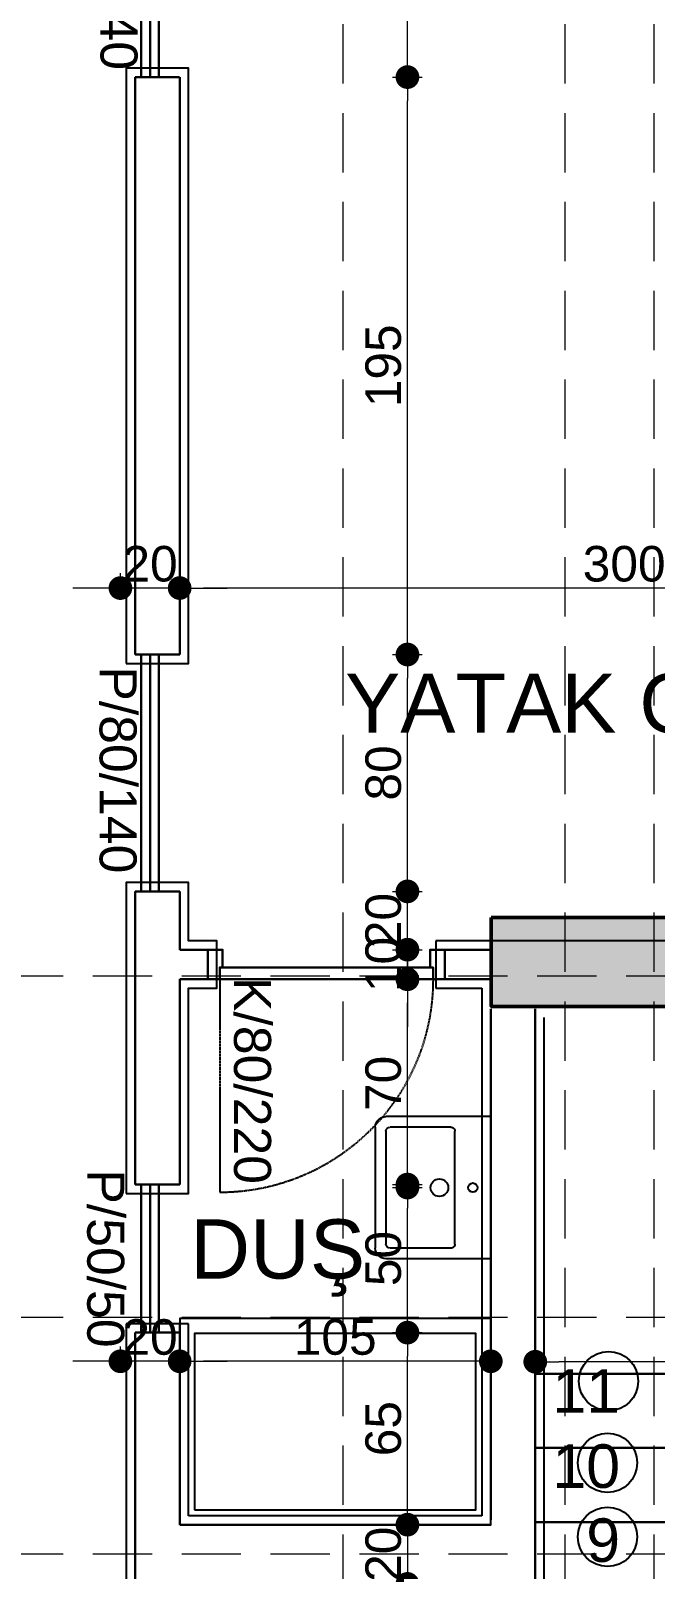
# Model space of a CAD drawing. Header units: millimetres. Extents: x 38129 to 72024, y -56282 to 16512.
# Drawn here: x 48259 to 48469, y -44145 to -43626 of the extents above; entities that cross this region are included whole.
import ezdxf

# ---------------------------------------------------------------- set-up
doc = ezdxf.new("R2010")
doc.units = ezdxf.units.MM
doc.linetypes.add('HIDDEN', pattern=[0.375, 0.25, -0.125])
for name, color, linetype, lineweight in [('AKS', 55, 'HIDDEN', 0), ('COLUMN4', 3, 'Continuous', 50), ('DIŞÖLÇÜ', 37, 'Continuous', 0), ('DUVAR', 255, 'Continuous', 30), ('KAPI', 4, 'Continuous', 30), ('M', 210, 'Continuous', 30), ('mahal', 7, 'Continuous', 5), ('pencere', 195, 'Continuous', 30), ('pencere+KAPI', 1, 'Continuous', 0), ('TARAMA', 252, 'Continuous', 0), ('ölçü İÇ', 31, 'Continuous', 0)]:
    doc.layers.add(name, color=color, linetype=linetype, lineweight=lineweight)
for name, color, linetype in [('HIDDEN', 1, 'HIDDEN'), ('sıva', 41, 'Continuous'), ('tefriş', 42, 'Continuous')]:
    doc.layers.add(name, color=color, linetype=linetype)
doc.styles.add('icdisolcu_yazi', font='arial.ttf')
doc.styles.get("Standard").update_dxf_attribs({"font": 'arial.ttf'})
doc.styles.add('style1', font='arial.ttf')
doc.dimstyles.new('İç Ölçü', dxfattribs={"dimtxt": 12, "dimasz": 8, "dimexe": 5, "dimexo": 0, "dimgap": 2, "dimtad": 1, "dimdec": 0, "dimzin": 12, "dimdsep": 46, "dimtxsty": 'icdisolcu_yazi', "dimblk": 'DOT', "dimcen": 8, "dimdle": 5, "dimclrd": 256, "dimclre": 256, "dimclrt": 7, "dimadec": 0, "dimazin": 3, "dimtfac": 1, "dimtdec": 0, "dimtix": 1, "dimtmove": 2, "dimatfit": 3, "dimldrblk": 'DOT', "dimfxl": 0, "dimtolj": 1, "dimtzin": 0, "dimlwd": -1, "dimlwe": -1, "dimarcsym": 0})

# ---------------------------------------------------------------- blocks, each defined once
blk = doc.blocks.new('*U11')
for p, q in [((4, 0), (0, 0)), ((76, 0), (80, 0))]:
    blk.add_line(p, q)
blk.add_lwpolyline([(4, 0), (76, 0), (76, -4), (4, -4)], close=True)
for points in [[(0, -10), (5, -10), (5, -4)], [(80, -10), (75, -10), (75, -4)]]:
    blk.add_lwpolyline(points)
at = {"layer": 'DUVAR'}
for p, q in [((0, 0), (0, -10)), ((80, 0), (80, -10))]:
    blk.add_line(p, q, dxfattribs=at)
at = {"layer": 'HIDDEN'}
blk.add_line((4, 0), (4, 72), dxfattribs=at)
blk.add_arc((4, 0), 72, 0, 90, dxfattribs=at)
blk = doc.blocks.new('A$C5F901649')
at = {"layer": 'tefriş'}
for p, q in [((3, 32.48), (37, 32.48)), ((0, 0), (0, 29.48)), ((2.97, 11.25), (3, 28.35)), ((4.12, 29.48), (35.88, 29.48)), ((37.03, 11.25), (37, 28.35)), ((40, 0), (40, 29.48)), ((35.91, 10.13), (4.09, 10.13)), ((0, 0), (20, 0)), ((40, 0), (20, 0))]:
    blk.add_line(p, q, dxfattribs=at)
for centre, radius, start, end in [((3, 29.48), 3, 90, 180), ((37, 29.48), 3, 0, 90), ((4.12, 28.35), 1.13, 90, 179.9238), ((35.88, 28.35), 1.13, 0.0762, 90), ((20, 14.45), 2.48, 90, 270), ((20, 14.45), 2.48, 270, 90), ((4.09, 11.25), 1.13, 179.9238, 270), ((35.91, 11.25), 1.13, 270, 0.0762), ((20, 5.05), 1.31, 90, 270), ((20, 5.05), 1.31, 270, 90)]:
    blk.add_arc(centre, radius, start, end, dxfattribs=at)
blk = doc.blocks.new('_Dot')
at = {"color": 0, "lineweight": -2}
blk.add_line((-0.5, 0), (-1, 0), dxfattribs=at)
at = {"color": 0, "lineweight": 30, "const_width": 0.5}
blk.add_lwpolyline([(-0.25, 0, 1), (0.25, 0, 1)], format="xyb", close=True, dxfattribs=at)
blk = doc.blocks.new('*D1092')
at = {"layer": 'Defpoints', "color": 0, "lineweight": 120, "transparency": 16777216}
for p in [(48308.99, -44065.57), (48385.86, -44065.57), (48385.86, -44130.43)]:
    blk.add_point(p, dxfattribs=at)
at = {"layer": 'ölçü İÇ', "transparency": 16777216}
for p, q in [((48380.86, -44065.57), (48390.86, -44065.57)), ((48385.86, -44130.43), (48390.86, -44130.43))]:
    blk.add_line(p, q, dxfattribs=at)
at = {"layer": 'ölçü İÇ', "linetype": 'Continuous', "transparency": 16777216}
blk.add_line((48385.86, -44122.43), (48385.86, -44073.57), dxfattribs=at)
at = {"layer": 'ölçü İÇ', "transparency": 16777216, "xscale": 8, "yscale": 8, "zscale": 8}
for p, rotation in [((48385.86, -44065.57), 90), ((48385.86, -44130.43), 270)]:
    blk.add_blockref('_Dot', p, dxfattribs=dict(at, rotation=rotation))
at = {"layer": 'ölçü İÇ', "color": 7, "transparency": 16777216, "insert": (48377.74, -44098), "char_height": 12, "attachment_point": 5, "rotation": 90, "style": 'icdisolcu_yazi'}
blk.add_mtext('\\A1;65', dxfattribs=at)
blk = doc.blocks.new('*D1093')
at = {"layer": 'Defpoints', "color": 0, "lineweight": 120, "transparency": 16777216}
for p in [(48308.99, -44015.57), (48385.86, -44015.57), (48308.99, -44065.57)]:
    blk.add_point(p, dxfattribs=at)
at = {"layer": 'ölçü İÇ', "transparency": 16777216}
for p, q in [((48380.86, -44015.57), (48390.86, -44015.57)), ((48380.86, -44065.57), (48390.86, -44065.57))]:
    blk.add_line(p, q, dxfattribs=at)
at = {"layer": 'ölçü İÇ', "linetype": 'Continuous', "transparency": 16777216}
blk.add_line((48385.86, -44057.57), (48385.86, -44023.57), dxfattribs=at)
at = {"layer": 'ölçü İÇ', "transparency": 16777216, "xscale": 8, "yscale": 8, "zscale": 8}
for p, rotation in [((48385.86, -44015.57), 90), ((48385.86, -44065.57), 270)]:
    blk.add_blockref('_Dot', p, dxfattribs=dict(at, rotation=rotation))
at = {"layer": 'ölçü İÇ', "color": 7, "transparency": 16777216, "insert": (48377.74, -44040.57), "char_height": 12, "attachment_point": 5, "rotation": 90, "style": 'icdisolcu_yazi'}
blk.add_mtext('\\A1;50', dxfattribs=at)
blk = doc.blocks.new('*D1094')
at = {"layer": 'Defpoints', "color": 0, "lineweight": 120, "transparency": 16777216}
for p in [(48318.49, -43946.25), (48385.86, -43946.25), (48308.99, -44016.57)]:
    blk.add_point(p, dxfattribs=at)
at = {"layer": 'ölçü İÇ', "transparency": 16777216}
for p, q in [((48380.86, -43946.25), (48390.86, -43946.25)), ((48380.86, -44016.57), (48390.86, -44016.57))]:
    blk.add_line(p, q, dxfattribs=at)
at = {"layer": 'ölçü İÇ', "linetype": 'Continuous', "transparency": 16777216}
blk.add_line((48385.86, -44008.57), (48385.86, -43954.25), dxfattribs=at)
at = {"layer": 'ölçü İÇ', "transparency": 16777216, "xscale": 8, "yscale": 8, "zscale": 8}
for p, rotation in [((48385.86, -43946.25), 90), ((48385.86, -44016.57), 270)]:
    blk.add_blockref('_Dot', p, dxfattribs=dict(at, rotation=rotation))
at = {"layer": 'ölçü İÇ', "color": 7, "transparency": 16777216, "insert": (48377.74, -43981.41), "char_height": 12, "attachment_point": 5, "rotation": 90, "style": 'icdisolcu_yazi'}
blk.add_mtext('\\A1;70', dxfattribs=at)
blk = doc.blocks.new('*D1095')
at = {"layer": 'Defpoints', "color": 0, "lineweight": 120, "transparency": 16777216}
for p in [(48318.49, -43936.25), (48385.86, -43936.25), (48318.49, -43946.25)]:
    blk.add_point(p, dxfattribs=at)
at = {"layer": 'ölçü İÇ', "linetype": 'Continuous', "transparency": 16777216}
for p, q in [((48385.86, -43928.25), (48385.86, -43920.25)), ((48385.86, -43946.25), (48385.86, -43936.25)), ((48385.86, -43954.25), (48385.86, -43962.25))]:
    blk.add_line(p, q, dxfattribs=at)
at = {"layer": 'ölçü İÇ', "transparency": 16777216}
for p, q in [((48380.86, -43936.25), (48390.86, -43936.25)), ((48380.86, -43946.25), (48390.86, -43946.25))]:
    blk.add_line(p, q, dxfattribs=at)
at = {"layer": 'ölçü İÇ', "transparency": 16777216, "xscale": 8, "yscale": 8, "zscale": 8}
for p, rotation in [((48385.86, -43936.25), 270), ((48385.86, -43946.25), 90)]:
    blk.add_blockref('_Dot', p, dxfattribs=dict(at, rotation=rotation))
at = {"layer": 'ölçü İÇ', "color": 7, "transparency": 16777216, "insert": (48377.74, -43941.25), "char_height": 12, "attachment_point": 5, "rotation": 90, "style": 'icdisolcu_yazi'}
blk.add_mtext('\\A1;10', dxfattribs=at)
blk = doc.blocks.new('*D1096')
at = {"layer": 'Defpoints', "color": 0, "lineweight": 120, "transparency": 16777216}
for p in [(48308.99, -43916.57), (48385.86, -43916.57), (48318.49, -43936.25)]:
    blk.add_point(p, dxfattribs=at)
at = {"layer": 'ölçü İÇ', "linetype": 'Continuous', "transparency": 16777216}
for p, q in [((48385.86, -43908.57), (48385.86, -43900.57)), ((48385.86, -43936.25), (48385.86, -43916.57)), ((48385.86, -43944.25), (48385.86, -43952.25))]:
    blk.add_line(p, q, dxfattribs=at)
at = {"layer": 'ölçü İÇ', "transparency": 16777216}
for p, q in [((48380.86, -43916.57), (48390.86, -43916.57)), ((48380.86, -43936.25), (48390.86, -43936.25))]:
    blk.add_line(p, q, dxfattribs=at)
at = {"layer": 'ölçü İÇ', "transparency": 16777216, "xscale": 8, "yscale": 8, "zscale": 8}
for p, rotation in [((48385.86, -43916.57), 270), ((48385.86, -43936.25), 90)]:
    blk.add_blockref('_Dot', p, dxfattribs=dict(at, rotation=rotation))
at = {"layer": 'ölçü İÇ', "color": 7, "transparency": 16777216, "insert": (48377.74, -43926.41), "char_height": 12, "attachment_point": 5, "rotation": 90, "style": 'icdisolcu_yazi'}
blk.add_mtext('\\A1;20', dxfattribs=at)
blk = doc.blocks.new('*D1097')
at = {"layer": 'Defpoints', "color": 0, "lineweight": 120, "transparency": 16777216}
for p in [(48308.99, -43836.57), (48385.86, -43836.57), (48308.99, -43916.57)]:
    blk.add_point(p, dxfattribs=at)
at = {"layer": 'ölçü İÇ', "transparency": 16777216}
for p, q in [((48380.86, -43836.57), (48390.86, -43836.57)), ((48380.86, -43916.57), (48390.86, -43916.57))]:
    blk.add_line(p, q, dxfattribs=at)
at = {"layer": 'ölçü İÇ', "linetype": 'Continuous', "transparency": 16777216}
blk.add_line((48385.86, -43908.57), (48385.86, -43844.57), dxfattribs=at)
at = {"layer": 'ölçü İÇ', "transparency": 16777216, "xscale": 8, "yscale": 8, "zscale": 8}
for p, rotation in [((48385.86, -43836.57), 90), ((48385.86, -43916.57), 270)]:
    blk.add_blockref('_Dot', p, dxfattribs=dict(at, rotation=rotation))
at = {"layer": 'ölçü İÇ', "color": 7, "transparency": 16777216, "insert": (48377.74, -43876.57), "char_height": 12, "attachment_point": 5, "rotation": 90, "style": 'icdisolcu_yazi'}
blk.add_mtext('\\A1;80', dxfattribs=at)
blk = doc.blocks.new('*D1098')
at = {"layer": 'Defpoints', "color": 0, "lineweight": 120, "transparency": 16777216}
for p in [(48308.98, -43641.57), (48385.86, -43641.57), (48308.99, -43836.57)]:
    blk.add_point(p, dxfattribs=at)
at = {"layer": 'ölçü İÇ', "transparency": 16777216}
for p, q in [((48380.86, -43641.57), (48390.86, -43641.57)), ((48380.86, -43836.57), (48390.86, -43836.57))]:
    blk.add_line(p, q, dxfattribs=at)
at = {"layer": 'ölçü İÇ', "linetype": 'Continuous', "transparency": 16777216}
blk.add_line((48385.86, -43828.57), (48385.86, -43649.57), dxfattribs=at)
at = {"layer": 'ölçü İÇ', "transparency": 16777216, "xscale": 8, "yscale": 8, "zscale": 8}
for p, rotation in [((48385.86, -43641.57), 90), ((48385.86, -43836.57), 270)]:
    blk.add_blockref('_Dot', p, dxfattribs=dict(at, rotation=rotation))
at = {"layer": 'ölçü İÇ', "color": 7, "transparency": 16777216, "insert": (48377.74, -43739.07), "char_height": 12, "attachment_point": 5, "rotation": 90, "style": 'icdisolcu_yazi'}
blk.add_mtext('\\A1;195', dxfattribs=at)
blk = doc.blocks.new('*D1099')
at = {"layer": 'Defpoints', "color": 0, "lineweight": 120, "transparency": 16777216}
for p in [(48308.98, -43561.57), (48385.86, -43561.57), (48308.98, -43641.57)]:
    blk.add_point(p, dxfattribs=at)
at = {"layer": 'ölçü İÇ', "transparency": 16777216}
for p, q in [((48380.86, -43561.57), (48390.86, -43561.57)), ((48380.86, -43641.57), (48390.86, -43641.57))]:
    blk.add_line(p, q, dxfattribs=at)
at = {"layer": 'ölçü İÇ', "linetype": 'Continuous', "transparency": 16777216}
blk.add_line((48385.86, -43633.57), (48385.86, -43569.57), dxfattribs=at)
at = {"layer": 'ölçü İÇ', "transparency": 16777216, "xscale": 8, "yscale": 8, "zscale": 8}
for p, rotation in [((48385.86, -43561.57), 90), ((48385.86, -43641.57), 270)]:
    blk.add_blockref('_Dot', p, dxfattribs=dict(at, rotation=rotation))
at = {"layer": 'ölçü İÇ', "color": 7, "transparency": 16777216, "insert": (48377.74, -43601.57), "char_height": 12, "attachment_point": 5, "rotation": 90, "style": 'icdisolcu_yazi'}
blk.add_mtext('\\A1;80', dxfattribs=at)
blk = doc.blocks.new('*D1151')
at = {"layer": 'Defpoints', "color": 0, "lineweight": 120, "transparency": 16777216}
for p in [(48308.99, -43814.13), (48308.99, -43814.13), (48608.99, -43814.13)]:
    blk.add_point(p, dxfattribs=at)
at = {"layer": 'ölçü İÇ', "transparency": 16777216}
for p, q in [((48308.99, -43814.13), (48308.99, -43809.13)), ((48608.99, -43814.13), (48608.99, -43809.13))]:
    blk.add_line(p, q, dxfattribs=at)
at = {"layer": 'ölçü İÇ', "linetype": 'Continuous', "transparency": 16777216}
blk.add_line((48600.99, -43814.13), (48316.99, -43814.13), dxfattribs=at)
at = {"layer": 'ölçü İÇ', "transparency": 16777216, "xscale": 8, "yscale": 8, "zscale": 8, "rotation": 180}
blk.add_blockref('_Dot', (48308.99, -43814.13), dxfattribs=at)
at = {"layer": 'ölçü İÇ', "transparency": 16777216, "xscale": 8, "yscale": 8, "zscale": 8}
blk.add_blockref('_Dot', (48608.99, -43814.13), dxfattribs=at)
at = {"layer": 'ölçü İÇ', "color": 7, "transparency": 16777216, "insert": (48458.99, -43806), "char_height": 12, "attachment_point": 5, "style": 'icdisolcu_yazi'}
blk.add_mtext('\\A1;300', dxfattribs=at)
blk = doc.blocks.new('*D1152')
at = {"layer": 'Defpoints', "color": 0, "lineweight": 120, "transparency": 16777216}
for p in [(48288.99, -43814.13), (48288.99, -43814.13), (48308.99, -43814.13)]:
    blk.add_point(p, dxfattribs=at)
at = {"layer": 'ölçü İÇ', "transparency": 16777216}
for p, q in [((48288.99, -43814.13), (48288.99, -43809.13)), ((48308.99, -43814.13), (48308.99, -43809.13))]:
    blk.add_line(p, q, dxfattribs=at)
at = {"layer": 'ölçü İÇ', "linetype": 'Continuous', "transparency": 16777216}
for p, q in [((48280.99, -43814.13), (48272.99, -43814.13)), ((48308.99, -43814.13), (48288.99, -43814.13)), ((48316.99, -43814.13), (48324.99, -43814.13))]:
    blk.add_line(p, q, dxfattribs=at)
at = {"layer": 'ölçü İÇ', "transparency": 16777216, "xscale": 8, "yscale": 8, "zscale": 8}
blk.add_blockref('_Dot', (48288.99, -43814.13), dxfattribs=at)
at = {"layer": 'ölçü İÇ', "transparency": 16777216, "xscale": 8, "yscale": 8, "zscale": 8, "rotation": 180}
blk.add_blockref('_Dot', (48308.99, -43814.13), dxfattribs=at)
at = {"layer": 'ölçü İÇ', "color": 7, "transparency": 16777216, "insert": (48298.99, -43806), "char_height": 12, "attachment_point": 5, "style": 'icdisolcu_yazi'}
blk.add_mtext('\\A1;20', dxfattribs=at)
blk = doc.blocks.new('*D1155')
at = {"layer": 'Defpoints', "color": 0, "lineweight": 120, "transparency": 16777216}
for p in [(48308.99, -44075.25), (48308.99, -44075.25), (48413.99, -44076.25)]:
    blk.add_point(p, dxfattribs=at)
at = {"layer": 'ölçü İÇ', "transparency": 16777216}
for p, q in [((48308.99, -44075.25), (48308.99, -44070.25)), ((48413.99, -44076.25), (48413.99, -44070.25))]:
    blk.add_line(p, q, dxfattribs=at)
at = {"layer": 'ölçü İÇ', "linetype": 'Continuous', "transparency": 16777216}
blk.add_line((48405.99, -44075.25), (48316.99, -44075.25), dxfattribs=at)
at = {"layer": 'ölçü İÇ', "transparency": 16777216, "xscale": 8, "yscale": 8, "zscale": 8, "rotation": 180}
blk.add_blockref('_Dot', (48308.99, -44075.25), dxfattribs=at)
at = {"layer": 'ölçü İÇ', "transparency": 16777216, "xscale": 8, "yscale": 8, "zscale": 8}
blk.add_blockref('_Dot', (48413.99, -44075.25), dxfattribs=at)
at = {"layer": 'ölçü İÇ', "color": 7, "transparency": 16777216, "insert": (48361.49, -44067.13), "char_height": 12, "attachment_point": 5, "style": 'icdisolcu_yazi'}
blk.add_mtext('\\A1;105', dxfattribs=at)
blk = doc.blocks.new('*D1156')
at = {"layer": 'Defpoints', "color": 0, "lineweight": 120, "transparency": 16777216}
for p in [(48288.99, -44075.25), (48288.99, -44075.42), (48308.99, -44075.25)]:
    blk.add_point(p, dxfattribs=at)
at = {"layer": 'ölçü İÇ', "transparency": 16777216}
for p, q in [((48288.99, -44075.42), (48288.99, -44070.25)), ((48308.99, -44075.25), (48308.99, -44070.25))]:
    blk.add_line(p, q, dxfattribs=at)
at = {"layer": 'ölçü İÇ', "linetype": 'Continuous', "transparency": 16777216}
for p, q in [((48280.99, -44075.25), (48272.99, -44075.25)), ((48308.99, -44075.25), (48288.99, -44075.25)), ((48316.99, -44075.25), (48324.99, -44075.25))]:
    blk.add_line(p, q, dxfattribs=at)
at = {"layer": 'ölçü İÇ', "transparency": 16777216, "xscale": 8, "yscale": 8, "zscale": 8}
blk.add_blockref('_Dot', (48288.99, -44075.25), dxfattribs=at)
at = {"layer": 'ölçü İÇ', "transparency": 16777216, "xscale": 8, "yscale": 8, "zscale": 8, "rotation": 180}
blk.add_blockref('_Dot', (48308.99, -44075.25), dxfattribs=at)
at = {"layer": 'ölçü İÇ', "color": 7, "transparency": 16777216, "insert": (48298.99, -44067.13), "char_height": 12, "attachment_point": 5, "style": 'icdisolcu_yazi'}
blk.add_mtext('\\A1;20', dxfattribs=at)
blk = doc.blocks.new('*D1162')
at = {"layer": 'Defpoints', "color": 0, "lineweight": 120, "transparency": 16777216}
for p in [(48428.99, -44075.42), (48428.99, -44083.03), (48548.99, -44079.6)]:
    blk.add_point(p, dxfattribs=at)
at = {"layer": 'ölçü İÇ', "transparency": 16777216}
for p, q in [((48428.99, -44080.42), (48428.99, -44070.42)), ((48548.99, -44079.6), (48548.99, -44070.42))]:
    blk.add_line(p, q, dxfattribs=at)
at = {"layer": 'ölçü İÇ', "linetype": 'Continuous', "transparency": 16777216}
blk.add_line((48540.99, -44075.42), (48436.99, -44075.42), dxfattribs=at)
at = {"layer": 'ölçü İÇ', "transparency": 16777216, "xscale": 8, "yscale": 8, "zscale": 8, "rotation": 180}
blk.add_blockref('_Dot', (48428.99, -44075.42), dxfattribs=at)
at = {"layer": 'ölçü İÇ', "transparency": 16777216, "xscale": 8, "yscale": 8, "zscale": 8}
blk.add_blockref('_Dot', (48548.99, -44075.42), dxfattribs=at)
at = {"layer": 'ölçü İÇ', "color": 7, "transparency": 16777216, "insert": (48488.99, -44067.3), "char_height": 12, "attachment_point": 5, "style": 'icdisolcu_yazi'}
blk.add_mtext('\\A1;120', dxfattribs=at)
blk = doc.blocks.new('*D1167')
at = {"layer": 'Defpoints', "color": 0, "lineweight": 120, "transparency": 16777216}
for p in [(48385.86, -44130.43), (48385.86, -44150.43), (48385.86, -44150.43)]:
    blk.add_point(p, dxfattribs=at)
at = {"layer": 'ölçü İÇ', "linetype": 'Continuous', "transparency": 16777216}
for p, q in [((48385.86, -44122.43), (48385.86, -44114.43)), ((48385.86, -44130.43), (48385.86, -44150.43)), ((48385.86, -44158.43), (48385.86, -44166.43))]:
    blk.add_line(p, q, dxfattribs=at)
at = {"layer": 'ölçü İÇ', "transparency": 16777216}
for p, q in [((48385.86, -44130.43), (48390.86, -44130.43)), ((48385.86, -44150.43), (48390.86, -44150.43))]:
    blk.add_line(p, q, dxfattribs=at)
at = {"layer": 'ölçü İÇ', "transparency": 16777216, "xscale": 8, "yscale": 8, "zscale": 8}
for p, rotation in [((48385.86, -44130.43), 270), ((48385.86, -44150.43), 90)]:
    blk.add_blockref('_Dot', p, dxfattribs=dict(at, rotation=rotation))
at = {"layer": 'ölçü İÇ', "color": 7, "transparency": 16777216, "insert": (48377.74, -44140.43), "char_height": 12, "attachment_point": 5, "rotation": 90, "style": 'icdisolcu_yazi'}
blk.add_mtext('\\A1;20', dxfattribs=at)
blk = doc.blocks.new('wertertw')
at = {"layer": 'TARAMA', "lineweight": -3}
h = blk.add_hatch(dxfattribs=at)
h.set_pattern_fill('ANSI33', color=256, scale=2.5, style=0)
h.set_pattern_definition([(45, (-86643.698, -32547.66), (-11.2253202, 11.2253202), []), (45, (-86632.472, -32547.66), (-11.2253202, 11.2253202), [7.9375, -3.96875])])
h.paths.add_polyline_path([(-616.25, 351.94), (-616.25, -88.06), (-306.25, -88.06), (-306.25, -68.06), (-596.25, -68.06), (-596.25, 331.94), (-306.25, 331.94), (-306.25, 351.94)])
h.paths.add_polyline_path([(38.75, -338.06), (78.75, -338.06), (78.75, -378.06), (38.75, -378.06)])
h.paths.add_polyline_path([(-471.25, -318.06), (-441.25, -318.06), (-441.25, -378.06), (-471.25, -378.06)])
h.paths.add_polyline_path([(-961.25, -318.06), (-931.25, -318.06), (-931.25, -378.06), (-961.25, -378.06)])
h.paths.add_polyline_path([(343.75, -163.06), (413.75, -163.06), (413.75, -198.06), (343.75, -198.06)])
h.paths.add_polyline_path([(8.75, -163.06), (78.75, -163.06), (78.75, -198.06), (8.75, -198.06)])
h.paths.add_polyline_path([(-1036.25, -148.06), (-906.25, -148.06), (-906.25, -178.06), (-1036.25, -178.06)])
h.paths.add_polyline_path([(-976.25, 256.94), (-916.25, 256.94), (-916.25, 226.94), (-976.25, 226.94)])
h.paths.add_polyline_path([(343.75, 459.44), (413.75, 459.44), (413.75, 424.44), (343.75, 424.44)])
h.paths.add_polyline_path([(8.75, 459.44), (78.75, 459.44), (78.75, 424.44), (8.75, 424.44)])
h.paths.add_polyline_path([(-616.25, 531.94), (-306.25, 531.94), (-306.25, 511.94), (-616.25, 511.94)])
h.paths.add_polyline_path([(-976.25, 656.94), (-916.25, 656.94), (-916.25, 626.94), (-976.25, 626.94)])
h.paths.add_polyline_path([(-616.25, 971.94), (-306.25, 971.94), (-306.25, 951.94), (-616.25, 951.94)])
h.paths.add_polyline_path([(343.75, 1081.94), (413.75, 1081.94), (413.75, 1046.94), (343.75, 1046.94)])
h.paths.add_polyline_path([(8.75, 1081.94), (78.75, 1081.94), (78.75, 1046.94), (8.75, 1046.94)])
h.paths.add_polyline_path([(-1036.25, 1061.94), (-906.25, 1061.94), (-906.25, 1031.94), (-1036.25, 1031.94)])
h.paths.add_polyline_path([(-931.25, 1286.94), (-901.25, 1286.94), (-901.25, 1226.94), (-931.25, 1226.94)])
h.paths.add_polyline_path([(68.75, 1332.04), (108.75, 1332.04), (108.75, 1292.04), (68.75, 1292.04)])
h.paths.add_polyline_path([(-511.25, 1332.04), (-481.25, 1332.04), (-481.25, 1252.04), (-511.25, 1252.04)])
at = {"layer": 'COLUMN4', "color": 3}
blk.add_lwpolyline([(-976.25, 656.94), (-916.25, 656.94), (-916.25, 626.94), (-976.25, 626.94)], close=True, dxfattribs=at)

msp = doc.modelspace()

# ---------------------------------------------------------------- linework, layer by layer
at = {"layer": 'AKS', "ltscale": 80}
for p, q in [((48364, -42903.74), (48364, -45280.38)), ((48439, -42903.74), (48439, -45280.38)), ((48469, -42903.74), (48469, -45280.38)), ((50129.67, -43945.25), (48049.48, -43945.25)), ((50129.67, -44060.43), (48049.48, -44060.43)), ((50129.67, -44140.43), (48049.48, -44140.43))]:
    msp.add_line(p, q, dxfattribs=at)
at = {"layer": 'DUVAR'}
for p, q in [((48293.99, -43641.57), (48293.99, -43836.57)), ((48308.98, -43641.57), (48293.99, -43641.57)), ((48308.99, -43641.57), (48308.99, -43836.57)), ((48308.99, -43836.57), (48293.99, -43836.57)), ((48293.99, -43916.57), (48293.99, -44015.57)), ((48308.99, -43916.57), (48293.99, -43916.57)), ((48308.99, -43936.25), (48318.49, -43936.25)), ((48398.49, -43936.25), (48413.99, -43936.25)), ((48308.99, -43946.25), (48322.49, -43946.25)), ((48308.99, -43946.25), (48308.99, -44015.57)), ((48394.49, -43946.25), (48413.99, -43946.25)), ((48308.99, -43986.57), (48308.99, -43986.57)), ((48308.99, -44015.57), (48293.99, -44015.57)), ((48308.99, -44062.83), (48308.99, -44130.43)), ((48308.99, -44065.57), (48293.99, -44065.57)), ((48293.99, -44065.57), (48293.99, -44215.29)), ((48308.99, -44130.43), (48413.99, -44130.43))]:
    msp.add_line(p, q, dxfattribs=at)
for points in [[(48308.99, -43916.57), (48308.99, -43936.25)], [(48308.99, -43946.25), (48308.99, -43986.57)], [(48413.99, -43956.25), (48413.99, -44128.78)], [(48429.01, -43956.18), (48429.01, -44142.17)], [(48429.01, -44324.53), (48429.01, -44142.17)]]:
    msp.add_lwpolyline(points, dxfattribs=at)
at = {"layer": 'M'}
for p, q in [((48429.01, -44079.53), (48544.33, -44079.53)), ((48429.01, -44104.53), (48544.27, -44104.53)), ((48429.01, -44129.53), (48544.21, -44129.53))]:
    msp.add_line(p, q, dxfattribs=at)
at = {"layer": 'pencere'}
for p, q in [((48295.99, -43641.57), (48295.99, -43561.57)), ((48298.99, -43641.57), (48298.99, -43561.57)), ((48301.99, -43641.57), (48301.99, -43561.57)), ((48295.99, -43916.57), (48295.99, -43836.57)), ((48298.99, -43916.57), (48298.99, -43836.57)), ((48301.99, -43916.57), (48301.99, -43836.57)), ((48295.99, -44065.57), (48295.99, -44015.57)), ((48298.99, -44065.57), (48298.99, -44015.57)), ((48301.99, -44065.57), (48301.99, -44015.57))]:
    msp.add_line(p, q, dxfattribs=at)
at = {"layer": 'sıva'}
for p, q in [((48600.99, -43933.25), (48395.49, -43933.25)), ((48395.49, -43933.25), (48395.49, -43949.25)), ((48395.49, -43949.25), (48410.99, -43949.25)), ((48410.99, -43949.25), (48410.99, -44127.43)), ((48432.01, -44325.43), (48432.01, -43959.18)), ((48311.99, -44062.57), (48290.99, -44062.57)), ((48290.99, -44062.57), (48290.99, -44218.29)), ((48311.99, -44127.43), (48311.99, -44062.57)), ((48410.99, -44127.43), (48311.99, -44127.43))]:
    msp.add_line(p, q, dxfattribs=at)
for points in [[(48290.99, -43839.57), (48311.98, -43839.57), (48311.98, -43638.57), (48290.99, -43638.57)], [(48290.99, -44018.57), (48311.99, -44018.57), (48311.99, -43949.25), (48321.49, -43949.25), (48321.49, -43933.25), (48311.99, -43933.25), (48311.99, -43913.57), (48290.99, -43913.57)]]:
    msp.add_lwpolyline(points, close=True, dxfattribs=at)
at = {"layer": 'tefriş'}
for points in [[(48308.99, -44130.43), (48413.99, -44130.43), (48413.99, -44060.83), (48308.99, -44060.83)], [(48313.99, -44125.43), (48408.99, -44125.43), (48408.99, -44065.83), (48313.99, -44065.83)]]:
    msp.add_lwpolyline(points, close=True, dxfattribs=at)
for centre in [(48453.74, -44081.97), (48453.39, -44109.53), (48453.39, -44134.53)]:
    msp.add_circle(centre, 10, dxfattribs=at)

# ---------------------------------------------------------------- block references
at = {"layer": 'DIŞÖLÇÜ'}
msp.add_blockref('wertertw', (49390.39, -44582.37), dxfattribs=at)
at = {"layer": 'KAPI', "xscale": -1, "rotation": 180}
msp.add_blockref('*U11', (48318.49, -43946.25), dxfattribs=at)
at = {"layer": 'tefriş', "xscale": -1.199999999953434, "yscale": 1.199999999953434, "zscale": 1.199999999953433, "rotation": 90}
msp.add_blockref('A$C5F901649', (48413.99, -43992.61), dxfattribs=at)

# ---------------------------------------------------------------- texts
at = {"layer": 'mahal', "char_height": 20, "attachment_point": 7}
for s, insert in [('YATAK ODASI', (48364.81, -43863.29)), ('DUŞ', (48312.58, -44053.48))]:
    msp.add_mtext_dynamic_manual_height_columns(s, width=250.3432, gutter_width=12.5, heights=[0], dxfattribs=dict(at, insert=insert))
at = {"layer": 'pencere+KAPI', "char_height": 12.5, "width": 27.0954, "attachment_point": 9, "rotation": 270, "style": 'style1'}
for s, insert in [('P/80/140', (48282.09, -43639.19)), ('P/80/140', (48281.78, -43910.47)), ('K/80/220', (48327.15, -44015.36)), ('P/50/50', (48277.62, -44070.62))]:
    msp.add_mtext(s, dxfattribs=dict(at, insert=insert))
at = {"layer": 'tefriş', "char_height": 14.7, "width": 26.4931, "attachment_point": 9}
for s, insert in [('11', (48457.61, -44092.62)), ('10', (48457.61, -44118.21)), ('9', (48457.61, -44143.21))]:
    msp.add_mtext(s, dxfattribs=dict(at, insert=insert))

# ---------------------------------------------------------------- dimensions: what is measured, and where the dimension line sits
at = {"layer": 'ölçü İÇ'}
for base, p1, p2, angle, picture, middle in [((48385.86, -43561.57), (48308.98, -43641.57), (48308.98, -43561.57), 270, '*D1099', (48377.74, -43601.57)), ((48385.86, -43641.57), (48308.99, -43836.57), (48308.98, -43641.57), 270, '*D1098', (48377.74, -43739.07)), ((48385.86, -43836.57), (48308.99, -43916.57), (48308.99, -43836.57), 270, '*D1097', (48377.74, -43876.57)), ((48385.86, -43916.57), (48318.49, -43936.25), (48308.99, -43916.57), 270, '*D1096', (48377.74, -43926.41)), ((48385.86, -43936.25), (48318.49, -43946.25), (48318.49, -43936.25), 270, '*D1095', (48377.74, -43941.25)), ((48385.86, -43946.25), (48308.99, -44016.57), (48318.49, -43946.25), 270, '*D1094', (48377.74, -43981.41)), ((48385.86, -44015.57), (48308.99, -44065.57), (48308.99, -44015.57), 270, '*D1093', (48377.74, -44040.57)), ((48385.86, -44065.57), (48385.86, -44130.43), (48308.99, -44065.57), 270, '*D1092', (48377.74, -44098)), ((48385.86, -44150.43), (48385.86, -44130.43), (48385.86, -44150.43), 90, '*D1167', (48377.74, -44140.43))]:
    dim = msp.add_linear_dim(base=base, p1=p1, p2=p2, angle=angle, dimstyle='İç Ölçü', dxfattribs=at)
    dim.commit()
    dim.dimension.update_dxf_attribs({"geometry": picture, "text_midpoint": middle})
for base, p1, p2, picture, middle in [((48288.99, -43814.13), (48308.99, -43814.13), (48288.99, -43814.13), '*D1152', (48298.99, -43806)), ((48308.99, -43814.13), (48608.99, -43814.13), (48308.99, -43814.13), '*D1151', (48458.99, -43806)), ((48288.99, -44075.25), (48308.99, -44075.25), (48288.99, -44075.42), '*D1156', (48298.99, -44067.13)), ((48308.99, -44075.25), (48413.99, -44076.25), (48308.99, -44075.25), '*D1155', (48361.49, -44067.13)), ((48428.99, -44075.42), (48548.99, -44079.6), (48428.99, -44083.03), '*D1162', (48488.99, -44067.3))]:
    dim = msp.add_linear_dim(base=base, p1=p1, p2=p2, dimstyle='İç Ölçü', dxfattribs=at)
    dim.commit()
    dim.dimension.update_dxf_attribs({"geometry": picture, "text_midpoint": middle})

doc.saveas('drawing.dxf')
